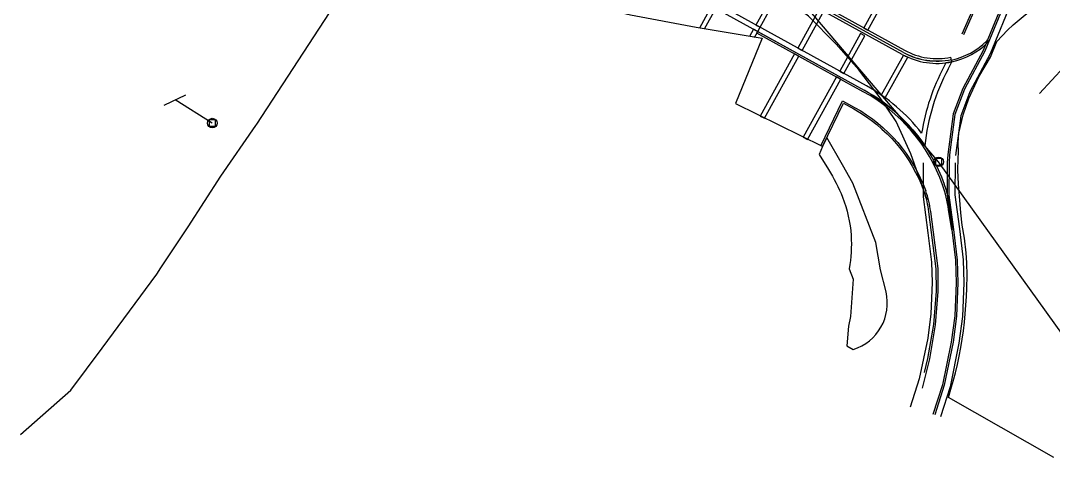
# Model space of a CAD drawing. Header units: millimetres. Extents: x 236045 to 237212, y 140405 to 140644.
# Drawn here: x 236114.7 to 236200.9, y 140524.4 to 140560.9 of the extents above; entities that cross this region are included whole.
import ezdxf

# ---------------------------------------------------------------- set-up
doc = ezdxf.new("R2010")
doc.units = ezdxf.units.MM
for name, color, linetype in [('G - Div 2 - Axes murs', 231, 'Continuous'), ('G - Div 2 - Bordure 15', 30, 'Continuous'), ('G - Div 2 - Espace vert', 54, 'Continuous'), ('G - Div 2 - Mur', 1, 'Continuous'), ('G - Div 2 - Sol', 235, 'Continuous'), ('G - Impétrants - CV existante', 7, 'Continuous'), ('G - Impétrants - Egout supposé', 235, 'Continuous'), ('G - Impétrants - EU', 22, 'Continuous'), ('G - Raclage', 3, 'Continuous'), ('M - Fond de plan', 252, 'Continuous')]:
    doc.layers.add(name, color=color, linetype=linetype)

msp = doc.modelspace()

# ---------------------------------------------------------------- linework, layer by layer
at = {"layer": 'G - Div 2 - Axes murs'}
for points in [[(236188.407, 140558.221), (236160.823, 140573.43)], [(236188.412, 140558.23), (236160.828, 140573.439)]]:
    msp.add_lwpolyline(points, dxfattribs=at)
for points in [[(236188.407, 140558.221, 0.180298), (236192.422, 140557.626)], [(236188.412, 140558.23, 0.180298), (236192.42, 140557.636)]]:
    msp.add_lwpolyline(points, format="xyb", dxfattribs=at)
at = {"layer": 'G - Div 2 - Bordure 15'}
for points in [[(236191.685, 140547.151, 0.182927), (236185.055, 140554.942), (236176.169, 140559.842), (236176.241, 140559.973), (236185.127, 140555.074, -0.182927), (236191.826, 140547.201)], [(236192.43, 140557.587, 0.145884), (236195.364, 140559.188, 0.095404), (236195.444, 140559.297, 0.096139)], [(236192.461, 140557.44, 0.145884), (236195.471, 140559.082, 0.09541), (236195.582, 140559.239)], [(236181.502, 140550.416), (236183.326, 140554.182), (236184.33, 140553.629, -0.182749), (236190.269, 140546.655, 0.182927)], [(236181.637, 140550.351), (236183.392, 140553.975), (236184.258, 140553.498, -0.18275), (236190.128, 140546.604, 0.182927)], [(236192.589, 140543.42), (236192.329, 140545.103, 0.054089), (236191.826, 140547.201)], [(236190.015, 140530.165), (236190.605, 140532.614), (236191.093, 140535.456), (236191.313, 140538.249), (236191.298, 140540.153), (236190.909, 140543.199), (236190.689, 140544.919, 0.053588), (236190.269, 140546.655)], [(236190.175, 140531.469), (236190.458, 140532.645), (236190.944, 140535.475), (236191.163, 140538.255), (236191.148, 140540.143), (236190.76, 140543.18), (236190.54, 140544.9, 0.053581), (236190.128, 140546.604)], [(236192.44, 140543.401), (236192.18, 140545.084, 0.054089), (236191.685, 140547.151, 0.054132)]]:
    msp.add_lwpolyline(points, format="xyb", dxfattribs=at)
at = {"layer": 'G - Div 2 - Espace vert'}
msp.add_lwpolyline([(236183.831, 140535.348), (236183.67, 140533.705), (236184.203, 140533.403, 0.395544), (236186.956, 140538.224), (236186.482, 140540.043), (236186.099, 140542.33), (236184.194, 140547.298), (236183.326, 140548.819), (236182.011, 140551.124), (236181.637, 140550.351), (236181.359, 140549.695), (236182.145, 140548.443, -0.037633), (236183.33, 140546.127, -0.07476), (236184.038, 140542.914, -0.060956), (236183.876, 140540.148), (236184.216, 140539.273), (236183.975, 140536.151)], format="xyb", close=True, dxfattribs=at)
at = {"layer": 'G - Div 2 - Mur'}
for points in [[(236188.316, 140558.055), (236160.731, 140573.264), (236160.924, 140573.614), (236188.509, 140558.405)], [(236192.461, 140557.44), (236192.378, 140557.832)]]:
    msp.add_lwpolyline(points, dxfattribs=at)
for points in [[(236188.509, 140558.405, 0.180298), (236192.378, 140557.832, 0.141998)], [(236188.316, 140558.055, 0.180298), (236192.461, 140557.44)]]:
    msp.add_lwpolyline(points, format="xyb", dxfattribs=at)
at = {"layer": 'G - Div 2 - Sol'}
for points in [[(236191.66, 140572.198), (236185.094, 140560.288)], [(236191.66, 140572.198), (236185.094, 140560.288)], [(236185.444, 140560.095), (236192.011, 140572.004)], [(236185.444, 140560.095), (236192.011, 140572.004)], [(236177.823, 140563.669), (236176.084, 140560.516)], [(236176.435, 140560.323), (236178.173, 140563.476)], [(236172.388, 140562.097), (236171.373, 140560.257)], [(236172.388, 140562.097), (236171.373, 140560.257)], [(236171.791, 140560.186), (236172.739, 140561.904)], [(236171.791, 140560.186), (236172.739, 140561.904)], [(236172.281, 140562.157), (236185.127, 140555.074)], [(236185.32, 140555.424), (236172.425, 140562.534)], [(236181.325, 140561.738), (236179.587, 140558.585)], [(236179.937, 140558.392), (236181.676, 140561.544)], [(236175.891, 140560.166), (236175.553, 140559.552)], [(236176.241, 140559.973), (236175.891, 140560.166)], [(236176.084, 140560.516), (236176.435, 140560.323)], [(236176.241, 140559.973), (236176.435, 140560.323)], [(236185.094, 140560.288), (236185.444, 140560.095)], [(236185.094, 140560.288), (236185.444, 140560.095)], [(236175.971, 140559.482), (236176.241, 140559.973)], [(236184.828, 140559.806), (236183.09, 140556.654)], [(236183.44, 140556.461), (236185.179, 140559.613)], [(236185.179, 140559.613), (236184.828, 140559.806)], [(236179.587, 140558.585), (236179.937, 140558.392)], [(236179.322, 140558.103), (236176.455, 140552.905)], [(236176.815, 140552.728), (236179.672, 140557.91)], [(236179.672, 140557.91), (236179.322, 140558.103)], [(236188.404, 140558.007), (236186.559, 140554.661)], [(236186.888, 140554.429), (236188.764, 140557.831)], [(236191.963, 140557.356), (236191.783, 140557.017)], [(236192.461, 140557.44), (236191.963, 140557.356)], [(236192.136, 140556.829), (236192.461, 140557.44)], [(236182.824, 140556.172), (236180.047, 140551.134)], [(236180.406, 140550.957), (236183.175, 140555.979)], [(236183.175, 140555.979), (236182.824, 140556.172)], [(236183.09, 140556.654), (236183.44, 140556.461)], [(236186.559, 140554.661), (236186.888, 140554.429)], [(236176.455, 140552.905), (236176.815, 140552.728)], [(236180.047, 140551.134), (236180.406, 140550.957)]]:
    msp.add_lwpolyline(points, dxfattribs=at)
for points in [[(236188.404, 140558.007, 0.016692), (236188.764, 140557.831)], [(236191.783, 140557.017, 0.081863), (236189.931, 140551.481)], [(236192.136, 140556.829, 0.094778), (236190.191, 140550.439)], [(236190.191, 140550.439, 0.119216), (236185.127, 140555.074)], [(236189.931, 140551.481, 0.102164), (236185.32, 140555.424)]]:
    msp.add_lwpolyline(points, format="xyb", dxfattribs=at)
at = {"layer": 'G - Impétrants - CV existante'}
for points in [[(236131.075, 140552.318, -1), (236130.275, 140552.318, -1)], [(236191.752, 140549.08, -1), (236190.952, 140549.08, -1)]]:
    msp.add_lwpolyline(points, format="xyb", close=True, dxfattribs=at)
for points in [[(236130.404, 140552.047), (236130.946, 140552.047), (236130.946, 140552.589), (236130.404, 140552.589)], [(236191.081, 140548.809), (236191.623, 140548.809), (236191.623, 140549.351), (236191.081, 140549.351)]]:
    msp.add_lwpolyline(points, close=True, dxfattribs=at)
at = {"layer": 'G - Impétrants - Egout supposé'}
for points in [[(236126.659, 140553.821), (236128.459, 140554.692)], [(236130.675, 140552.318), (236127.559, 140554.257)]]:
    msp.add_lwpolyline(points, dxfattribs=at)
at = {"layer": 'G - Impétrants - EU'}
msp.add_lwpolyline([(236207.321, 140526.828), (236191.352, 140549.08), (236178.366, 140564.339)], dxfattribs=at)
at = {"layer": 'G - Raclage'}
msp.add_lwpolyline([(236200.987, 140524.377), (236192.176, 140529.384), (236192.38, 140530.069), (236192.575, 140530.755), (236192.754, 140531.449), (236192.916, 140532.143), (236193.065, 140532.845), (236193.197, 140533.548), (236193.316, 140534.25), (236193.419, 140534.961), (236193.504, 140535.668), (236193.577, 140536.383), (236193.633, 140537.095), (236193.672, 140537.81), (236193.699, 140538.521), (236193.725, 140539.592), (236193.706, 140540.629), (236193.639, 140541.484), (236193.501, 140542.695), (236193.329, 140543.779), (236193.207, 140544.825), (236193.086, 140546.218), (236193.024, 140547.221), (236192.966, 140548.381), (236192.989, 140549.317), (236192.998, 140549.892), (236192.969, 140550.642), (236193.012, 140551.082), (236193.051, 140551.488), (236193.404, 140553.016), (236193.659, 140553.723), (236193.876, 140554.37), (236194.715, 140556.186), (236195.675, 140557.835), (236196.202, 140559.125, -0.283439), (236214.888, 140564.728)], format="xyb", dxfattribs=at)
at = {"layer": 'M - Fond de plan'}
for points in [[(236199.196, 140581.752), (236199.462, 140579.772), (236199.484, 140576.896), (236198.8, 140569.456), (236197.706, 140565.733), (236197.264, 140564.407), (236196.956, 140562.998), (236195.075, 140558.395), (236193.364, 140555.213), (236192.569, 140553.085), (236192.11, 140549.682), (236192.07, 140548.997)], [(236199.345, 140581.772), (236199.612, 140579.782), (236199.634, 140576.89), (236198.948, 140569.427), (236197.849, 140565.688), (236197.408, 140564.367), (236197.1, 140562.954), (236195.211, 140558.331), (236193.501, 140555.151), (236192.715, 140553.048), (236192.259, 140549.668), (236192.22, 140548.988)], [(236199.84, 140581.839), (236200.112, 140579.817), (236200.135, 140576.869), (236199.441, 140569.333), (236198.327, 140565.538), (236197.891, 140564.234), (236197.579, 140562.805), (236195.664, 140558.118), (236193.957, 140554.944), (236193.203, 140552.926), (236192.755, 140549.601)], [(236194.034, 140575.646), (236194.84, 140575.091), (236195.657, 140574.446), (236196.315, 140573.663), (236196.85, 140572.746), (236197.233, 140571.253), (236197.216, 140570.272), (236195.981, 140566.165), (236194.653, 140562.485), (236193.426, 140559.698)], [(236193.949, 140575.523), (236194.751, 140574.97), (236195.552, 140574.337), (236196.192, 140573.577), (236196.709, 140572.689), (236197.083, 140571.235), (236197.067, 140570.295), (236195.839, 140566.212), (236194.514, 140562.541), (236193.289, 140559.758)], [(236121.474, 140533.497), (236126.032, 140539.699), (236126.371, 140540.206), (236128.665, 140543.634), (236131.392, 140547.885), (236134.305, 140552.125), (236134.406, 140552.238), (236140.457, 140561.522), (236142.825, 140565.767), (236144.406, 140568.394), (236146.591, 140569.621), (236155.794, 140565.084), (236161.307, 140562.491), (236161.257, 140562.356), (236165.603, 140561.373), (236171.086, 140560.331), (236176.608, 140559.403), (236174.388, 140553.962), (236181.614, 140550.401)], [(236190.388, 140545.911), (236189.031, 140549.738), (236187.808, 140552.45), (236186.469, 140554.428), (236184.672, 140556.77), (236182.78, 140558.903), (236180.487, 140561.243), (236177.811, 140563.223), (236174.807, 140564.753), (236171.819, 140565.783), (236166.758, 140567.057), (236162.958, 140568.012), (236160.92, 140568.772), (236160.191, 140569.258)], [(236199.779, 140554.78), (236201.825, 140557.032), (236203.464, 140558.233), (236205.344, 140559.193), (236207.28, 140559.728), (236209.321, 140559.941), (236211.368, 140559.799), (236213.392, 140559.376), (236215.222, 140558.528), (236217.07, 140557.433), (236218.518, 140556.086), (236219.772, 140554.468), (236220.72, 140552.657), (236221.366, 140550.763), (236221.726, 140547.742), (236221.544, 140545.698), (236220.991, 140543.735), (236220.08, 140541.852), (236218.74, 140540.048), (236217.276, 140538.653), (236215.581, 140537.449), (236213.278, 140536.455), (236211.22, 140535.998), (236208.049, 140535.993)], [(236190.07, 140548.995), (236190.06, 140546.162), (236190.456, 140543.149), (236190.756, 140540.692), (236190.812, 140538.99), (236190.698, 140536.369), (236190.436, 140534.349), (236189.734, 140530.951), (236188.975, 140528.582)], [(236192.07, 140548.989), (236192.061, 140546.289), (236192.44, 140543.401), (236192.752, 140540.846), (236192.813, 140538.979), (236192.693, 140536.197), (236192.41, 140534.017), (236191.671, 140530.442), (236190.88, 140527.972)], [(236192.22, 140548.988), (236192.211, 140546.299), (236192.589, 140543.42), (236192.902, 140540.858), (236192.963, 140538.979), (236192.842, 140536.184), (236192.558, 140533.992), (236191.816, 140530.403), (236191.023, 140527.926)], [(236192.72, 140548.986), (236192.711, 140546.331), (236193.085, 140543.482), (236193.401, 140540.897), (236193.463, 140538.976), (236193.341, 140536.141), (236193.051, 140533.91), (236192.301, 140530.276), (236191.499, 140527.773)], [(236114.662, 140526.294), (236118.846, 140530.007), (236121.463, 140533.492)]]:
    msp.add_lwpolyline(points, dxfattribs=at)

doc.saveas('drawing.dxf')
